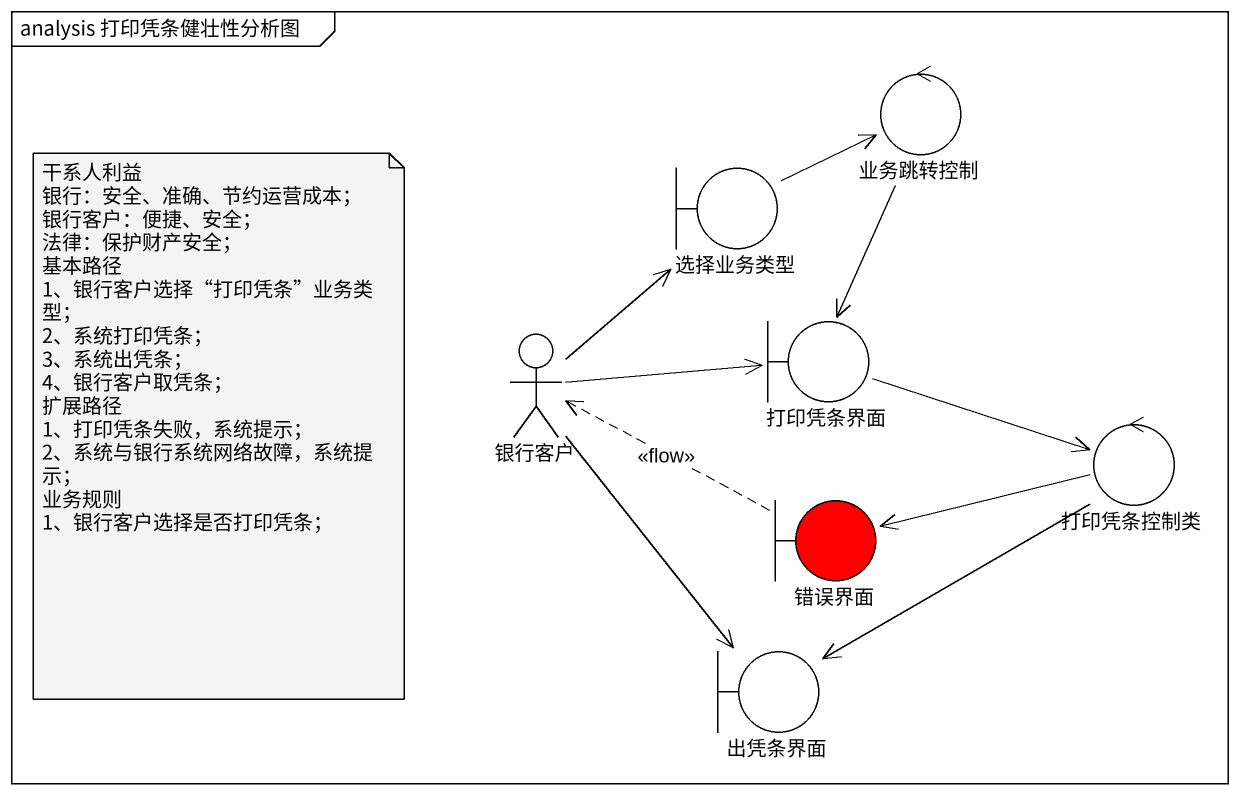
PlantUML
@startuml
mainframe analysis 打印凭条健壮性分析图
control 业务跳转控制
boundary 选择业务类型
actor 银行客户
boundary 打印凭条界面
control 打印凭条控制类
boundary 错误界面 #FF0000
boundary 出凭条界面
业务跳转控制 --> 打印凭条界面
选择业务类型 -right-> 业务跳转控制
银行客户 -up-> 选择业务类型
银行客户 -right-> 打印凭条界面
银行客户 --> 出凭条界面
打印凭条界面 -right-> 打印凭条控制类
打印凭条控制类 -left-> 错误界面
打印凭条控制类 --> 出凭条界面
错误界面 .left.> 银行客户 : <<flow>>
note as N1
  干系人利益
  银行：安全、准确、节约运营成本；
  银行客户：便捷、安全；
  法律：保护财产安全；
  基本路径
  1、银行客户选择“打印凭条”业务类型；
  2、系统打印凭条；
  3、系统出凭条；
  4、银行客户取凭条；
  扩展路径
  1、打印凭条失败，系统提示；
  2、系统与银行系统网络故障，系统提示；
  业务规则
  1、银行客户选择是否打印凭条；
end note
@enduml
